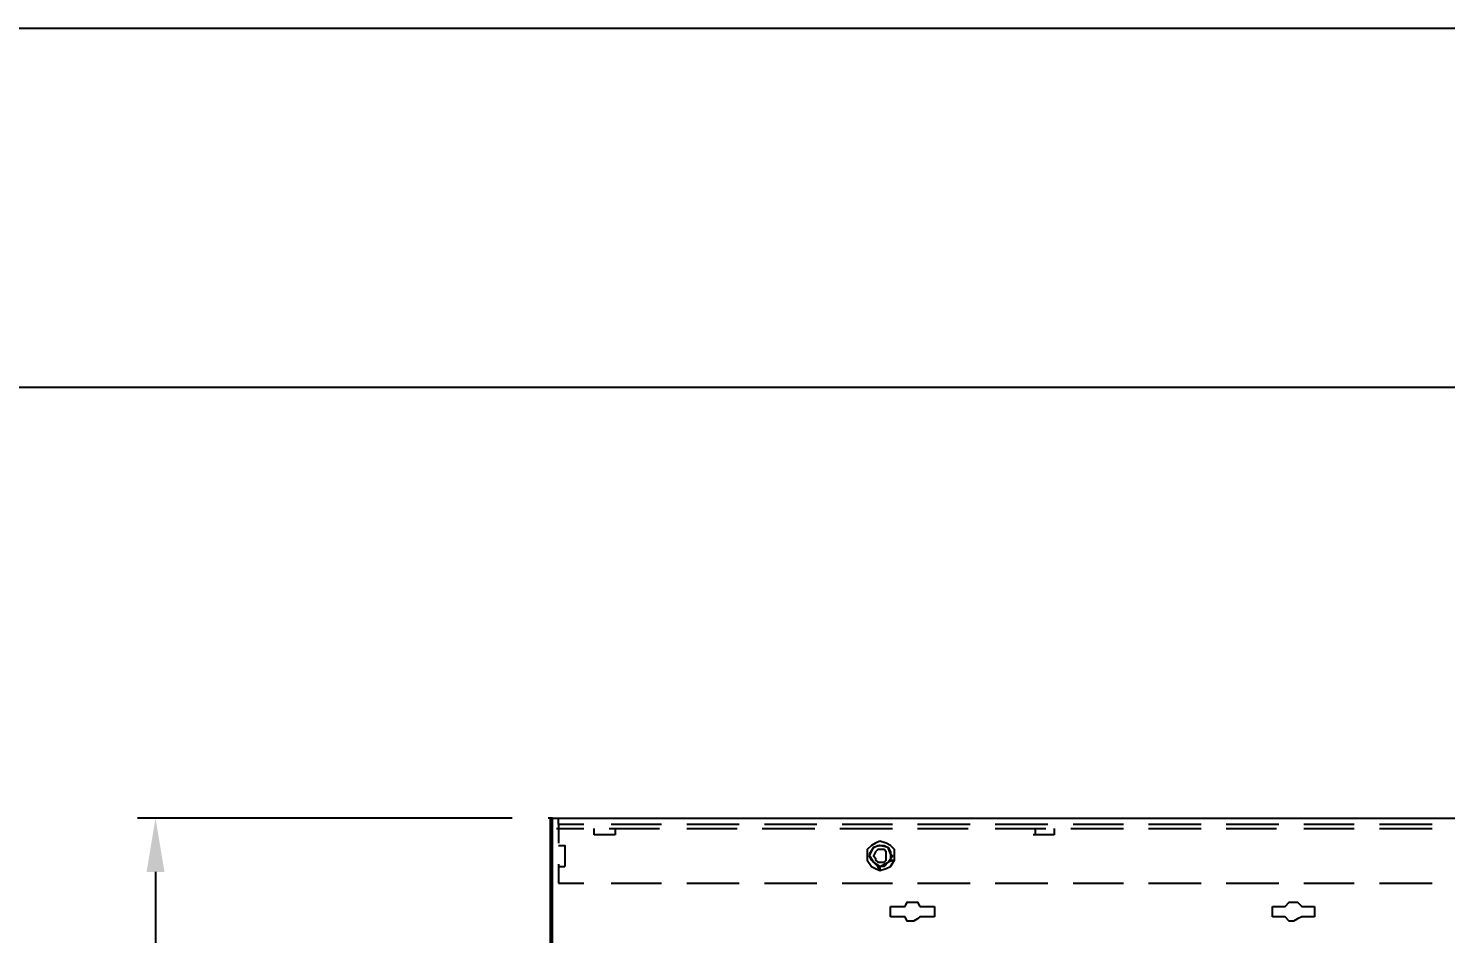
# Model space of a CAD drawing. Header units: millimetres. Extents: x 929 to 1725, y 58 to 532.
# Drawn here: x 1419.2 to 1498.2, y 481.1 to 531.6 of the extents above; entities that cross this region are included whole.
import ezdxf

# ---------------------------------------------------------------- set-up
doc = ezdxf.new("R2010")
doc.units = ezdxf.units.MM
doc.header["$MEASUREMENT"] = 0
doc.header["$PDSIZE"] = -10
doc.layers.get('Defpoints').update_dxf_attribs({"linetype": 'CONTINUOUS'})
for name, color, linetype in [('TI-TEXT', 3, 'CONTINUOUS'), ('TT-TABL-LIN1', 4, 'CONTINUOUS'), ('TT-WIRE-EQPM', 6, 'CONTINUOUS')]:
    doc.layers.add(name, color=color, linetype=linetype)
doc.styles.add('굴림체', font='GulimChe.ttf')
doc.dimstyles.new('NEW', dxfattribs={"dimtxt": 3, "dimasz": 3, "dimexe": 1, "dimexo": 2, "dimgap": 1, "dimtad": 1, "dimdec": 4, "dimzin": 0, "dimdsep": 46, "dimtxsty": '굴림체', "dimcen": 0.09, "dimclrd": 1, "dimclre": 1, "dimadec": 0, "dimazin": 0, "dimtfac": 1, "dimtdec": 4, "dimtofl": 0, "dimtmove": 2, "dimatfit": 3, "dimfxl": 0, "dimtolj": 1, "dimtzin": 0, "dimarcsym": 0})

# ---------------------------------------------------------------- blocks, each defined once
blk = doc.blocks.new('*D0')
at = {"layer": 'Defpoints', "color": 0, "linetype": 'ByBlock', "ltscale": 5}
for p in [(1448.155, 487.549), (1426.268, 395.086), (1442.42, 395.086)]:
    blk.add_point(p, dxfattribs=at)
at = {"layer": 'TI-TEXT', "color": 1, "linetype": 'ByBlock', "lineweight": -2, "ltscale": 5}
for p, q in [((1446.155, 487.549), (1425.268, 487.549)), ((1426.268, 484.549), (1426.268, 398.086)), ((1440.42, 395.086), (1425.268, 395.086))]:
    blk.add_line(p, q, dxfattribs=at)
at = {"layer": 'TI-TEXT', "color": 1, "linetype": 'ByBlock', "ltscale": 5}
for points in [[(1425.768, 484.549), (1426.768, 484.549), (1426.268, 487.549)], [(1425.768, 398.086), (1426.768, 398.086), (1426.268, 395.086)]]:
    blk.add_solid(points, dxfattribs=at)
at = {"layer": 'TI-TEXT', "color": 0, "linetype": 'ByBlock', "ltscale": 5, "insert": (1423.735, 441.318), "char_height": 3, "attachment_point": 5, "rotation": 90, "style": '굴림체'}
blk.add_mtext('\\A1;385', dxfattribs=at)

msp = doc.modelspace()

# ---------------------------------------------------------------- linework, layer by layer
at = {"layer": 'TT-TABL-LIN1'}
for points in [[(1724.72458, 531.5569), (928.72458, 531.5569)], [(1724.72458, 511.54279), (928.72458, 511.54279)]]:
    msp.add_lwpolyline(points, dxfattribs=at)
at = {"layer": 'TT-WIRE-EQPM', "linetype": 'Continuous'}
for points in [[(1448.38933, 487.54926), (1448.27229, 487.54926), (1448.27229, 487.54926), (1448.15525, 487.54926)], [(1448.27229, 487.54926), (1448.27229, 441.31782), (1448.27229, 398.01243)], [(1448.38933, 487.54926), (1552.20524, 487.54926)], [(1448.38933, 395.08638), (1448.38933, 487.54926)], [(1448.74046, 487.19813), (1448.74046, 487.31517), (1448.74046, 487.43222), (1448.74046, 487.43222), (1448.74046, 487.54926)], [(1448.62342, 486.96405), (1450.14496, 486.96405)], [(1448.74046, 487.19813), (1448.74046, 486.14476)], [(1450.14496, 487.19813), (1448.74046, 487.19813)], [(1450.73017, 486.61293), (1450.73017, 486.96405)], [(1451.54946, 486.96405), (1452.95396, 486.96405)], [(1453.071, 487.19813), (1451.6665, 487.19813)], [(1451.90058, 486.96405), (1451.90058, 486.61293)], [(1452.95396, 486.96405), (1454.35846, 486.96405)], [(1454.4755, 487.19813), (1453.071, 487.19813)], [(1457.40154, 487.19813), (1455.88, 487.19813)], [(1455.88, 486.96405), (1457.2845, 486.96405)], [(1457.2845, 486.96405), (1458.689, 486.96405)], [(1458.80604, 487.19813), (1457.40154, 487.19813)], [(1460.09349, 486.96405), (1461.61504, 486.96405)], [(1461.61504, 487.19813), (1460.21054, 487.19813)], [(1463.13658, 487.19813), (1461.61504, 487.19813)], [(1461.61504, 486.96405), (1463.01954, 486.96405)], [(1464.42403, 486.96405), (1465.82853, 486.96405)], [(1465.94558, 487.19813), (1464.54108, 487.19813)], [(1465.82853, 486.96405), (1467.35007, 486.96405)], [(1467.35007, 487.19813), (1465.94558, 487.19813)], [(1470.27612, 487.19813), (1468.75457, 487.19813)], [(1468.75457, 486.96405), (1470.15907, 486.96405)], [(1470.15907, 486.96405), (1471.56357, 486.96405)], [(1471.68061, 487.19813), (1470.27612, 487.19813)], [(1474.48961, 487.19813), (1473.08511, 487.19813)], [(1473.08511, 486.96405), (1474.48961, 486.96405)], [(1476.01115, 487.19813), (1474.48961, 487.19813)], [(1474.48961, 486.96405), (1475.89411, 486.96405)], [(1475.3089, 486.96405), (1475.3089, 486.61293)], [(1476.36228, 486.96405), (1476.36228, 486.61293)], [(1477.29861, 486.96405), (1478.82015, 486.96405)], [(1478.82015, 487.19813), (1477.41565, 487.19813)], [(1480.22465, 487.19813), (1478.82015, 487.19813)], [(1478.82015, 486.96405), (1480.22465, 486.96405)], [(1483.15069, 487.19813), (1481.62915, 487.19813)], [(1481.62915, 486.96405), (1483.03365, 486.96405)], [(1483.03365, 486.96405), (1484.55519, 486.96405)], [(1484.55519, 487.19813), (1483.15069, 487.19813)], [(1487.36419, 487.19813), (1485.95969, 487.19813)], [(1485.95969, 486.96405), (1487.36419, 486.96405)], [(1488.88573, 487.19813), (1487.36419, 487.19813)], [(1487.36419, 486.96405), (1488.76869, 486.96405)], [(1491.69473, 487.19813), (1490.29023, 487.19813)], [(1490.29023, 486.96405), (1491.69473, 486.96405)], [(1493.09923, 487.19813), (1491.69473, 487.19813)], [(1491.69473, 486.96405), (1493.09923, 486.96405)], [(1496.02527, 487.19813), (1494.50373, 487.19813)], [(1494.50373, 486.96405), (1496.02527, 486.96405)], [(1497.42977, 487.19813), (1496.02527, 487.19813)], [(1496.02527, 486.96405), (1497.42977, 486.96405)], [(1448.74046, 486.02772), (1449.09158, 486.02772)], [(1449.09158, 486.02772), (1449.09158, 486.02772), (1449.09158, 485.79363), (1449.09158, 485.44251), (1449.09158, 485.20843), (1449.09158, 484.97434), (1449.09158, 484.8573)], [(1451.90058, 486.61293), (1451.90058, 486.61293), (1451.6665, 486.61293), (1451.31537, 486.61293), (1451.08129, 486.61293), (1450.84721, 486.61293), (1450.73017, 486.61293)], [(1466.64783, 486.2618), (1466.41374, 486.14476), (1466.17966, 486.02772), (1465.94558, 485.79363), (1465.94558, 485.44251), (1465.94558, 485.20843), (1466.17966, 484.8573), (1466.41374, 484.74026), (1466.64783, 484.62322), (1466.99895, 484.74026), (1467.23303, 484.8573), (1467.46712, 485.20843), (1467.46712, 485.44251), (1467.46712, 485.79363), (1467.23303, 486.02772), (1466.99895, 486.14476), (1466.64783, 486.2618)], [(1466.64783, 486.02772), (1466.2967, 485.91068), (1466.06262, 485.55955), (1466.06262, 485.44251), (1466.2967, 485.09138), (1466.64783, 484.8573), (1467.11599, 485.09138), (1467.35007, 485.44251), (1467.23303, 485.55955), (1467.11599, 485.91068), (1466.64783, 486.02772)], [(1466.53078, 484.8573), (1466.2967, 485.09138), (1466.17966, 485.20843), (1466.06262, 485.44251), (1466.17966, 485.67659), (1466.2967, 485.91068), (1466.53078, 486.02772), (1466.64783, 486.02772), (1466.88191, 486.02772), (1467.11599, 485.91068), (1467.23303, 485.67659), (1467.23303, 485.44251), (1467.23303, 485.32547)], [(1476.36228, 486.61293), (1476.36228, 486.61293), (1476.1282, 486.61293), (1475.77707, 486.61293), (1475.54299, 486.61293), (1475.3089, 486.61293), (1475.19186, 486.61293)], [(1466.88191, 485.09138), (1466.99895, 485.20843), (1466.99895, 485.32547), (1466.99895, 485.44251), (1466.99895, 485.67659), (1466.99895, 485.67659), (1466.88191, 485.79363), (1466.64783, 485.79363), (1466.53078, 485.79363), (1466.41374, 485.67659), (1466.41374, 485.67659), (1466.2967, 485.44251), (1466.41374, 485.32547)], [(1466.41374, 485.32547), (1466.41374, 485.20843), (1466.53078, 485.09138), (1466.64783, 485.09138)], [(1467.23303, 485.32547), (1467.23303, 485.20843), (1467.11599, 485.09138), (1467.11599, 485.09138)], [(1467.23303, 485.20843), (1467.46712, 485.20843), (1467.11599, 485.09138)], [(1448.74046, 484.97434), (1448.74046, 483.92097)], [(1448.74046, 484.8573), (1449.09158, 484.8573)], [(1466.64783, 484.8573), (1466.64783, 484.62322), (1466.53078, 484.8573)], [(1466.64783, 484.8573), (1466.53078, 484.8573)], [(1466.64783, 485.09138), (1466.88191, 485.09138)], [(1467.11599, 485.09138), (1466.88191, 484.8573), (1466.64783, 484.8573)], [(1448.74046, 483.92097), (1450.14496, 483.92097)], [(1451.6665, 483.92097), (1453.071, 483.92097)], [(1453.071, 483.92097), (1454.4755, 483.92097)], [(1455.88, 483.92097), (1457.40154, 483.92097)], [(1457.40154, 483.92097), (1458.80604, 483.92097)], [(1460.21054, 483.92097), (1461.61504, 483.92097)], [(1461.61504, 483.92097), (1463.13658, 483.92097)], [(1464.54108, 483.92097), (1465.94558, 483.92097)], [(1465.94558, 483.92097), (1467.35007, 483.92097)], [(1468.75457, 483.92097), (1470.27612, 483.92097)], [(1470.27612, 483.92097), (1471.68061, 483.92097)], [(1473.08511, 483.92097), (1474.48961, 483.92097)], [(1474.48961, 483.92097), (1476.01115, 483.92097)], [(1477.41565, 483.92097), (1478.82015, 483.92097)], [(1478.82015, 483.92097), (1480.22465, 483.92097)], [(1481.62915, 483.92097), (1483.15069, 483.92097)], [(1483.15069, 483.92097), (1484.55519, 483.92097)], [(1485.95969, 483.92097), (1487.36419, 483.92097)], [(1487.36419, 483.92097), (1488.88573, 483.92097)], [(1490.29023, 483.92097), (1491.69473, 483.92097)], [(1491.69473, 483.92097), (1493.09923, 483.92097)], [(1494.50373, 483.92097), (1496.02527, 483.92097)], [(1496.02527, 483.92097), (1497.42977, 483.92097)], [(1468.05232, 482.63351), (1468.16937, 482.86759), (1468.40345, 482.86759), (1468.52049, 482.86759), (1468.75457, 482.86759), (1468.87162, 482.63351)], [(1489.23686, 482.63351), (1489.47094, 482.86759), (1489.70502, 482.86759), (1489.70502, 482.86759), (1489.93911, 482.86759), (1490.17319, 482.63351)], [(1467.23303, 482.0483), (1467.23303, 482.63351)], [(1467.23303, 482.63351), (1468.05232, 482.63351)], [(1468.05232, 482.0483), (1467.23303, 482.0483)], [(1468.87162, 482.0483), (1468.75457, 481.93126), (1468.52049, 481.81422), (1468.40345, 481.81422), (1468.16937, 481.81422), (1468.05232, 482.0483)], [(1468.87162, 482.63351), (1469.69091, 482.63351)], [(1469.69091, 482.0483), (1468.87162, 482.0483)], [(1469.69091, 482.63351), (1469.69091, 482.0483)], [(1488.53461, 482.63351), (1489.23686, 482.63351)], [(1488.53461, 482.0483), (1488.53461, 482.63351)], [(1489.23686, 482.0483), (1488.53461, 482.0483)], [(1490.17319, 482.0483), (1489.93911, 481.93126), (1489.70502, 481.81422), (1489.70502, 481.81422), (1489.47094, 481.81422), (1489.23686, 482.0483)], [(1490.17319, 482.63351), (1490.87544, 482.63351)], [(1490.87544, 482.0483), (1490.17319, 482.0483)], [(1490.87544, 482.63351), (1490.87544, 482.0483)]]:
    msp.add_lwpolyline(points, dxfattribs=at)

# ---------------------------------------------------------------- dimensions: what is measured, and where the dimension line sits
at = {"layer": 'TI-TEXT', "linetype": 'ByBlock', "ltscale": 5}
dim = msp.add_linear_dim(base=(1426.26847, 395.08638), p1=(1448.15525, 487.54926), p2=(1442.42021, 395.08638), angle=90, text='385', dimstyle='NEW', dxfattribs=at)
dim.commit()
dim.dimension.update_dxf_attribs({"geometry": '*D0', "text_midpoint": (1423.73456, 441.31782)})

doc.saveas('drawing.dxf')
